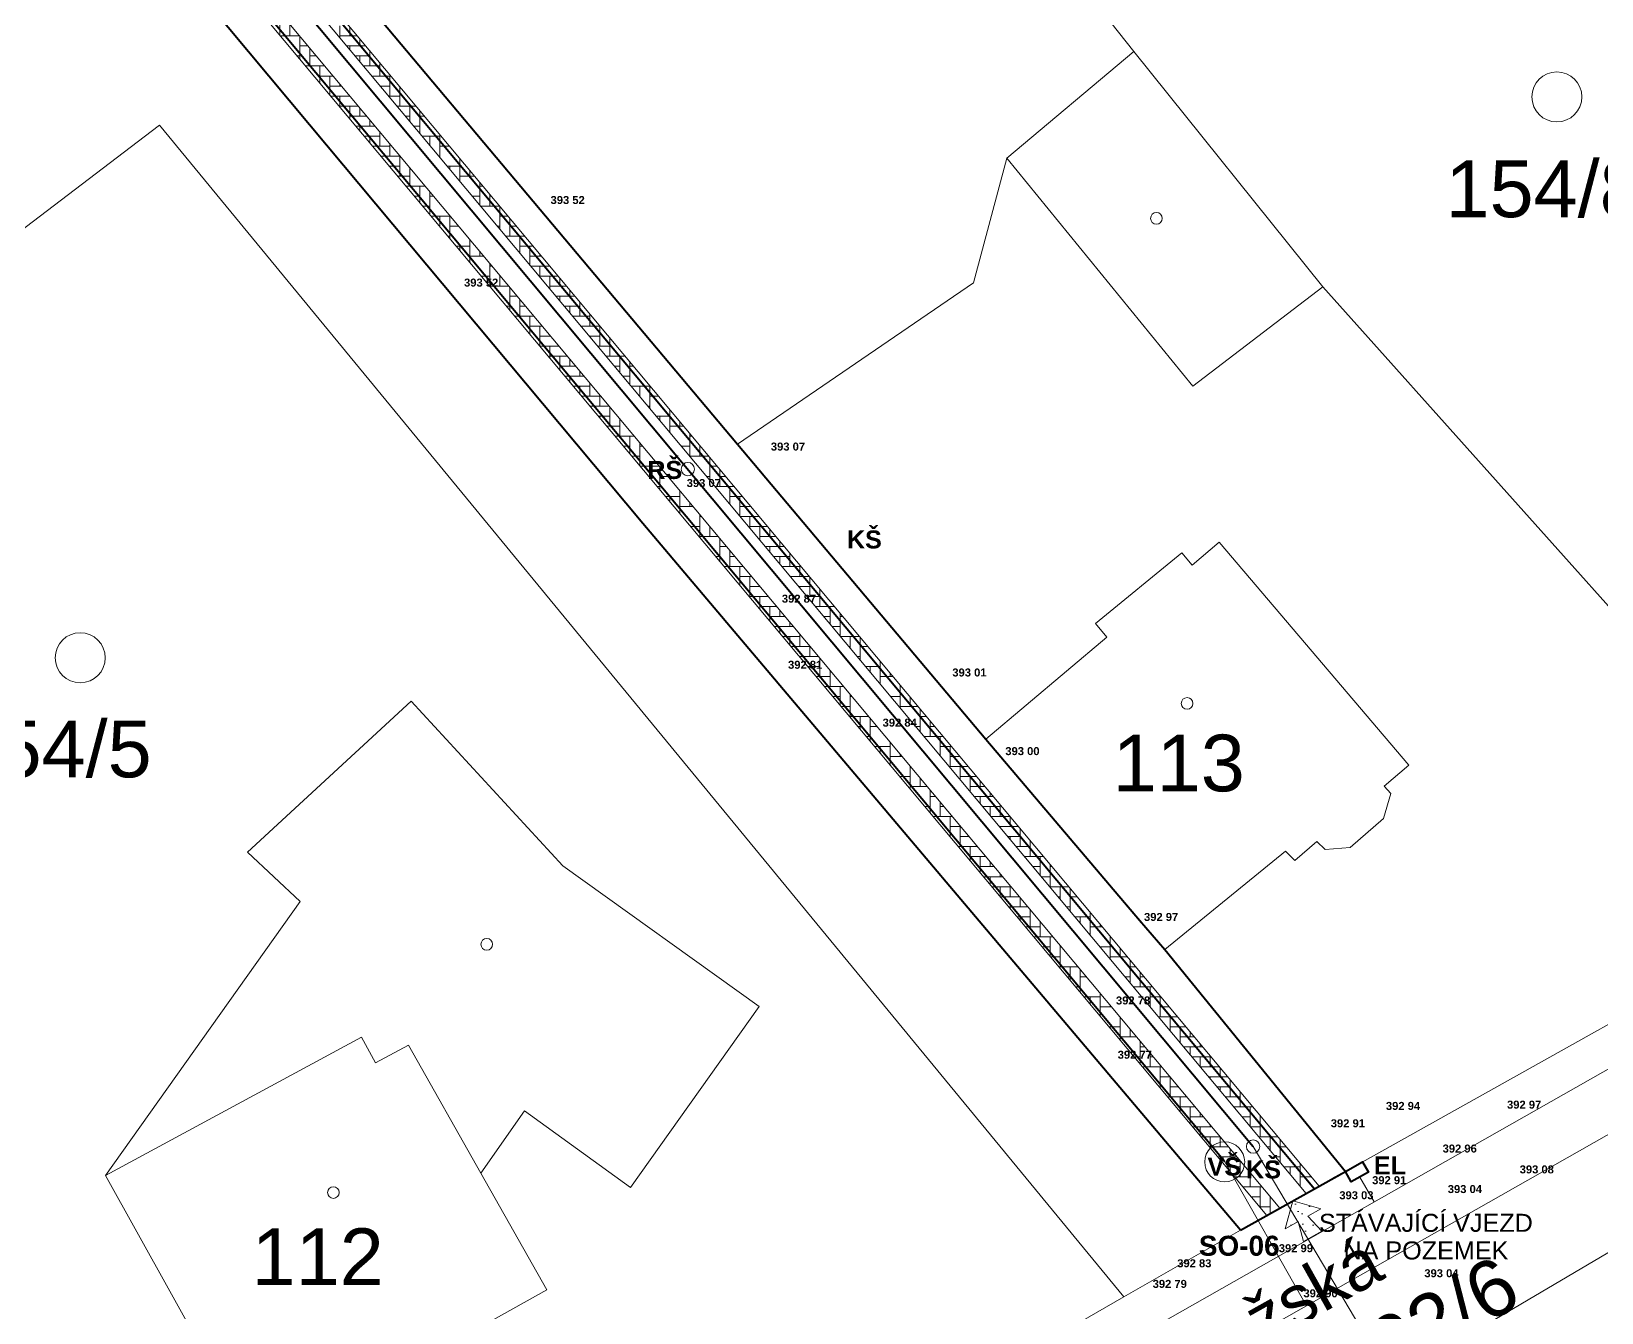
# Model space of a CAD drawing. Header units: millimetres. Extents: x 406050 to 619663, y -271768 to -128786.
# Drawn here: x 506156 to 553242, y -252155 to -213752 of the extents above; entities that cross this region are included whole.
import ezdxf

# ---------------------------------------------------------------- set-up
doc = ezdxf.new("R2010")
doc.units = ezdxf.units.MM
doc.header["$MEASUREMENT"] = 0
doc.linetypes.add('Wipeout_Contour', pattern=[1000, 0, -1000])
for name, color, linetype in [('BT_hranice_budov', 7, 'Continuous'), ('BT_hranice_parcel', 7, 'Continuous'), ('BT_mapove_znacky', 7, 'Continuous'), ('BT_prvky_mapy', 7, 'Continuous'), ('BT_text_parcel', 7, 'Continuous'), ('BT_vnitrni_kresby', 7, 'Continuous'), ('Situace - koordinační', 7, 'Continuous'), ('Výplně – Řezové', 7, 'Continuous')]:
    doc.layers.add(name, color=color, linetype=linetype)
doc.styles.add('GENEROVANÝ_STYL_1', font='Arial.ttf')
doc.styles.add('GENEROVANÝ_STYL_2', font='Arial Bold.ttf')
doc.styles.add('GENEROVANÝ_STYL_3', font='HelveticaNeue.ttc')
doc.linetypes.add('Elektřina - Elektrické vedení NN', pattern='A,0,[4,C.3. Koordinacni situace1.Shx,S=45.238095,R=0,X=0,Y=0.227838],-6150,0', length=6150)
doc.linetypes.add('K_ Kanalizace splašková', pattern='A,0,[2,C.3. Koordinacni situace1.Shx,S=19.047619,R=0,X=0,Y=0],-3150,0', length=3150)
doc.linetypes.add('Oplocení', pattern='A,0,[5,C.3. Koordinacni situace1.Shx,S=11.904762,R=0,X=0,Y=0],-1500,0', length=1500)
doc.linetypes.add('Vodovod - Podzemní', pattern='A,0,[3,C.3. Koordinacni situace1.Shx,S=59.52381,R=0,X=0,Y=0],-8250,0', length=8250)

# ---------------------------------------------------------------- blocks, each defined once
blk = doc.blocks.new('*X11')
at = {"layer": 'Situace - koordinační', "color": 253, "linetype": 'Continuous', "lineweight": 13, "true_color": 0xa8a8a8}
for p, q in [((513604, -213172), (513604, -213863)), ((513604, -213589), (513604, -213863)), ((513904, -213889), (513904, -213531)), ((515404, -213943), (515404, -213589)), ((515704, -213611), (515704, -213889)), ((514204, -213889), (513626, -213889)), ((514204, -213889), (514204, -214580)), ((514455, -214189), (514204, -214189)), ((515404, -213889), (515938, -213889)), ((516004, -214189), (515611, -214189)), ((515704, -214189), (516188, -214189)), ((515704, -214189), (515704, -214301)), ((516004, -213969), (516004, -214189)), ((514128, -214489), (514204, -214489)), ((514204, -214489), (514204, -214580)), ((514504, -214789), (514504, -214248)), ((514504, -214489), (514706, -214489)), ((516304, -214489), (515862, -214489)), ((516004, -214660), (516004, -214489)), ((516304, -214328), (516304, -214789)), ((516604, -214687), (516604, -215089)), ((514957, -214789), (514379, -214789)), ((514804, -214789), (514957, -214789)), ((514804, -214789), (514804, -215298)), ((515208, -215089), (514804, -215089)), ((515104, -215656), (515104, -215089)), ((516113, -214789), (516604, -214789)), ((516363, -215089), (516941, -215089)), ((516604, -215089), (516363, -215089)), ((516904, -215089), (516904, -215689)), ((515104, -215389), (515459, -215389)), ((515404, -215324), (515404, -215389)), ((516904, -215389), (516614, -215389)), ((517204, -215404), (517204, -215989)), ((515704, -215689), (515132, -215689)), ((515404, -215689), (515710, -215689)), ((515404, -215689), (515404, -216015)), ((515961, -215989), (515404, -215989)), ((515704, -215683), (515704, -215689)), ((515704, -216374), (515704, -215989)), ((516004, -216042), (516004, -216289)), ((516865, -215689), (517204, -215689)), ((517116, -215989), (517694, -215989)), ((517204, -215989), (517116, -215989)), ((517504, -215989), (517504, -216453)), ((517804, -216121), (517804, -216289)), ((517804, -216121), (517804, -216812)), ((515704, -216289), (516212, -216289)), ((516304, -216589), (515885, -216589)), ((516004, -216589), (516463, -216589)), ((516004, -216589), (516004, -216732)), ((516304, -216400), (516304, -216589)), ((517504, -216289), (517367, -216289)), ((517618, -216589), (517804, -216589)), ((517945, -216289), (517804, -216289)), ((516604, -216889), (516136, -216889)), ((516304, -217091), (516304, -216889)), ((516604, -216759), (516604, -217189)), ((517869, -216889), (518404, -216889)), ((518104, -216889), (518104, -217171)), ((518404, -216839), (518404, -217189)), ((518404, -216889), (518404, -217529)), ((516387, -217189), (516904, -217189)), ((516638, -217489), (517215, -217489)), ((516904, -217489), (516638, -217489)), ((516904, -217118), (516904, -217489)), ((517204, -217489), (517204, -218089)), ((518371, -217489), (518404, -217489)), ((518698, -217189), (518404, -217189)), ((517204, -217789), (516888, -217789)), ((516904, -217808), (516904, -217789)), ((517504, -217835), (517504, -218389)), ((518622, -217789), (519004, -217789)), ((518704, -217789), (518704, -217888)), ((519004, -217556), (519004, -218089)), ((519004, -217789), (519004, -218247)), ((519304, -218089), (519304, -217915)), ((517139, -218089), (517504, -218089)), ((517390, -218389), (517968, -218389)), ((517504, -218389), (517390, -218389)), ((517804, -218389), (517804, -218884)), ((519450, -218089), (519004, -218089)), ((519604, -218273), (519604, -218964)), ((519701, -218389), (519604, -218389)), ((517804, -218689), (517641, -218689)), ((518104, -218552), (518104, -218689)), ((518104, -218552), (518104, -219243)), ((518219, -218689), (518104, -218689)), ((519375, -218689), (519604, -218689)), ((519604, -218689), (519604, -218964)), ((519904, -218989), (519904, -218632)), ((519904, -218689), (519952, -218689)), ((517892, -218989), (518104, -218989)), ((518143, -219289), (518704, -219289)), ((518404, -219289), (518404, -219602)), ((518704, -219270), (518704, -219589)), ((518704, -219289), (518704, -219960)), ((520203, -218989), (519625, -218989)), ((520204, -218991), (520204, -219682)), ((520454, -219289), (520204, -219289)), ((520504, -219889), (520504, -219349)), ((518404, -219589), (518394, -219589)), ((518645, -219889), (518704, -219889)), ((518972, -219589), (518704, -219589)), ((520127, -219589), (520204, -219589)), ((520204, -219589), (520204, -219682)), ((520956, -219889), (520378, -219889)), ((520504, -219589), (520705, -219589)), ((520804, -219889), (520956, -219889)), ((520804, -219889), (520804, -220399)), ((518896, -220189), (519304, -220189)), ((519004, -220189), (519004, -220319)), ((519304, -219987), (519304, -220489)), ((519304, -220189), (519304, -220678)), ((519604, -220489), (519604, -220346)), ((521207, -220189), (520804, -220189)), ((521104, -220758), (521104, -220189)), ((519725, -220489), (519304, -220489)), ((519904, -220704), (519904, -221389)), ((519975, -220789), (519904, -220789)), ((521104, -220489), (521458, -220489)), ((521704, -220789), (521131, -220789)), ((521404, -220425), (521404, -220489)), ((521404, -220789), (521709, -220789)), ((521404, -220789), (521404, -221116)), ((521704, -220784), (521704, -220789)), ((519649, -221089), (519904, -221089)), ((519904, -221089), (519904, -221395)), ((520204, -221389), (520204, -221063)), ((520204, -221089), (520226, -221089)), ((521960, -221089), (521404, -221089)), ((521704, -221475), (521704, -221089)), ((522004, -221143), (522004, -221389)), ((520477, -221389), (519904, -221389)), ((520504, -221422), (520504, -222113)), ((520728, -221689), (520504, -221689)), ((521704, -221389), (522211, -221389)), ((522304, -221689), (521884, -221689)), ((522004, -221689), (522461, -221689)), ((522004, -221689), (522004, -221834)), ((522304, -221502), (522304, -221689)), ((520401, -221989), (520504, -221989)), ((520504, -221989), (520504, -222113)), ((520804, -222289), (520804, -221780)), ((520804, -221989), (520979, -221989)), ((522604, -221989), (522135, -221989)), ((522304, -222192), (522304, -221989)), ((522604, -221860), (522604, -222289)), ((522904, -222219), (522904, -222589)), ((521230, -222289), (520652, -222289)), ((521104, -222289), (521230, -222289)), ((521104, -222289), (521104, -222830)), ((521481, -222589), (521104, -222589)), ((521404, -223189), (521404, -222589)), ((522386, -222289), (522904, -222289)), ((522636, -222589), (523214, -222589)), ((522904, -222589), (522636, -222589)), ((523204, -222589), (523204, -223189)), ((521404, -222889), (521732, -222889)), ((521704, -222856), (521704, -222889)), ((523204, -222889), (522887, -222889)), ((522904, -222910), (522904, -222889)), ((523504, -222936), (523504, -223489)), ((521983, -223189), (521405, -223189)), ((521704, -223189), (521983, -223189)), ((521704, -223189), (521704, -223547)), ((522234, -223489), (521704, -223489)), ((522004, -223906), (522004, -223489)), ((522304, -223574), (522304, -223789)), ((523138, -223189), (523504, -223189)), ((523389, -223489), (523967, -223489)), ((523504, -223489), (523389, -223489)), ((523804, -223489), (523804, -223986)), ((524104, -223654), (524104, -223789)), ((524104, -223654), (524104, -224344)), ((522004, -223789), (522485, -223789)), ((522604, -224089), (522158, -224089)), ((522304, -224089), (522736, -224089)), ((522304, -224089), (522304, -224265)), ((522604, -223932), (522604, -224089)), ((523804, -223789), (523640, -223789)), ((523891, -224089), (524104, -224089)), ((524218, -223789), (524104, -223789)), ((522904, -224389), (522409, -224389)), ((522604, -224623), (522604, -224389)), ((522904, -224291), (522904, -224689)), ((524142, -224389), (524704, -224389)), ((524404, -224389), (524404, -224703)), ((524704, -224371), (524704, -224689)), ((524704, -224389), (524704, -225062)), ((522660, -224689), (523204, -224689)), ((522911, -224989), (523488, -224989)), ((523204, -224989), (522911, -224989)), ((523204, -224650), (523204, -224989)), ((523504, -225009), (523504, -225589)), ((524404, -224689), (524393, -224689)), ((524644, -224989), (524704, -224989)), ((524971, -224689), (524704, -224689)), ((523504, -225289), (523161, -225289)), ((523204, -225341), (523204, -225289)), ((523804, -225367), (523804, -225889)), ((524895, -225289), (525304, -225289)), ((525004, -225289), (525004, -225420)), ((525304, -225088), (525304, -225589)), ((525304, -225289), (525304, -225779)), ((525604, -225589), (525604, -225447)), ((523412, -225589), (523804, -225589)), ((523663, -225889), (524241, -225889)), ((523804, -225889), (523663, -225889)), ((524104, -225889), (524104, -226417)), ((525723, -225589), (525304, -225589)), ((525904, -225806), (525904, -226489)), ((525974, -225889), (525904, -225889)), ((524104, -226189), (523914, -226189)), ((524404, -226085), (524404, -226189)), ((524404, -226085), (524404, -226775)), ((524492, -226189), (524404, -226189)), ((525648, -226189), (525904, -226189)), ((525904, -226189), (525904, -226496)), ((526204, -226489), (526204, -226164)), ((526204, -226189), (526225, -226189)), ((524165, -226489), (524404, -226489)), ((524416, -226789), (524994, -226789)), ((524704, -226789), (524704, -227134)), ((525004, -226802), (525004, -227089)), ((525004, -226802), (525004, -227493)), ((526476, -226489), (525904, -226489)), ((526504, -226523), (526504, -227214)), ((526727, -226789), (526504, -226789)), ((526804, -227389), (526804, -226882)), ((524704, -227089), (524667, -227089)), ((524918, -227389), (525004, -227389)), ((525245, -227089), (525004, -227089)), ((526400, -227089), (526504, -227089)), ((526504, -227089), (526504, -227214)), ((527229, -227389), (526651, -227389)), ((526804, -227089), (526978, -227089)), ((527104, -227389), (527229, -227389)), ((527104, -227389), (527104, -227931)), ((525169, -227689), (525604, -227689)), ((525304, -227689), (525304, -227851)), ((525604, -227519), (525604, -227989)), ((525604, -227689), (525604, -228210)), ((525904, -227989), (525904, -227878)), ((527480, -227689), (527104, -227689)), ((527404, -228289), (527404, -227689)), ((525998, -227989), (525604, -227989)), ((526204, -228237), (526204, -228889)), ((526248, -228289), (526204, -228289)), ((527404, -227989), (527731, -227989)), ((527982, -228289), (527404, -228289)), ((527704, -227958), (527704, -227989)), ((527704, -228289), (527982, -228289)), ((527704, -228289), (527704, -228649)), ((525922, -228589), (526204, -228589)), ((526204, -228589), (526204, -228927)), ((526504, -228889), (526504, -228595)), ((528233, -228589), (527704, -228589)), ((528004, -229007), (528004, -228589)), ((528304, -228675), (528304, -228889)), ((526750, -228889), (526204, -228889)), ((526804, -228954), (526804, -229645)), ((527001, -229189), (526804, -229189)), ((528004, -228889), (528484, -228889)), ((528604, -229189), (528157, -229189)), ((528304, -229189), (528734, -229189)), ((528304, -229189), (528304, -229366)), ((528604, -229034), (528604, -229189)), ((526674, -229489), (526804, -229489)), ((526804, -229489), (526804, -229645)), ((527104, -229789), (527104, -229313)), ((527104, -229489), (527252, -229489)), ((528904, -229489), (528408, -229489)), ((528604, -229725), (528604, -229489)), ((528904, -229392), (528904, -229789)), ((529204, -229751), (529204, -230089)), ((527503, -229789), (526925, -229789)), ((527404, -229789), (527503, -229789)), ((527404, -229789), (527404, -230362)), ((527754, -230089), (527404, -230089)), ((527704, -230689), (527704, -230089)), ((528659, -229789), (529204, -229789)), ((528909, -230089), (529487, -230089)), ((529204, -230089), (528909, -230089)), ((529504, -230110), (529504, -230689)), ((528256, -230689), (527678, -230689)), ((527704, -230389), (528005, -230389)), ((528004, -230389), (528004, -230389)), ((528004, -230689), (528256, -230689)), ((528004, -230689), (528004, -231079)), ((529504, -230389), (529160, -230389)), ((529204, -230442), (529204, -230389)), ((529411, -230689), (529804, -230689)), ((529804, -230468), (529804, -230989)), ((528507, -230989), (528004, -230989)), ((528304, -231438), (528304, -230989)), ((528604, -231106), (528604, -231289)), ((529662, -230989), (530240, -230989)), ((529804, -230989), (529662, -230989)), ((530104, -230989), (530104, -231518)), ((530404, -231186), (530404, -231289)), ((530404, -231186), (530404, -231877)), ((528304, -231289), (528758, -231289)), ((528904, -231589), (528431, -231589)), ((528604, -231589), (529009, -231589)), ((528604, -231589), (528604, -231797)), ((528904, -231465), (528904, -231589)), ((530104, -231289), (529913, -231289)), ((530164, -231589), (530404, -231589)), ((530491, -231289), (530404, -231289)), ((529204, -231889), (528682, -231889)), ((528904, -232156), (528904, -231889)), ((529204, -231823), (529204, -232189)), ((530415, -231889), (530993, -231889)), ((530704, -231889), (530704, -232235)), ((531004, -231903), (531004, -232189)), ((531004, -231903), (531004, -232594)), ((528933, -232189), (529504, -232189)), ((529504, -232489), (529184, -232489)), ((529204, -232489), (529761, -232489)), ((529204, -232489), (529204, -232514)), ((529504, -232182), (529504, -232489)), ((529804, -232541), (529804, -233089)), ((530704, -232189), (530666, -232189)), ((530917, -232489), (531004, -232489)), ((531244, -232189), (531004, -232189)), ((529804, -232789), (529435, -232789)), ((529504, -232873), (529504, -232789)), ((530104, -232899), (530104, -233389)), ((531168, -232789), (531604, -232789)), ((531304, -232789), (531304, -232953)), ((531604, -232621), (531604, -233089)), ((531604, -232789), (531604, -233311)), ((531904, -233089), (531904, -232979)), ((529685, -233089), (530104, -233089)), ((529936, -233389), (530514, -233389)), ((530104, -233389), (529936, -233389)), ((530404, -233389), (530404, -233949)), ((531996, -233089), (531604, -233089)), ((532204, -233338), (532204, -233989)), ((532247, -233389), (532204, -233389)), ((530404, -233689), (530187, -233689)), ((530438, -233989), (530704, -233989)), ((530704, -233617), (530704, -233689)), ((530704, -233617), (530704, -234289)), ((530765, -233689), (530704, -233689)), ((531921, -233689), (532204, -233689)), ((532204, -233689), (532204, -234029)), ((532749, -233989), (532204, -233989)), ((532504, -233989), (532504, -233697)), ((530689, -234289), (531267, -234289)), ((530704, -234289), (530689, -234289)), ((531004, -234289), (531004, -234666)), ((531304, -234334), (531304, -234589)), ((531304, -234334), (531304, -235025)), ((532804, -234055), (532804, -234746)), ((533000, -234289), (532804, -234289)), ((533104, -234889), (533104, -234414)), ((531004, -234589), (530940, -234589)), ((531191, -234889), (531304, -234889)), ((531518, -234589), (531304, -234589)), ((532673, -234589), (532804, -234589)), ((532804, -234589), (532804, -234746)), ((533502, -234889), (532924, -234889)), ((533104, -234589), (533251, -234589)), ((533404, -234889), (533502, -234889)), ((533404, -234889), (533404, -235463)), ((531442, -235189), (531904, -235189)), ((531604, -235189), (531604, -235384)), ((531904, -235052), (531904, -235489)), ((531904, -235189), (531904, -235742)), ((532204, -235489), (532204, -235410)), ((533753, -235189), (533404, -235189)), ((533704, -235789), (533704, -235189)), ((532271, -235489), (531904, -235489)), ((532504, -235769), (532504, -236389)), ((532521, -235789), (532504, -235789)), ((534255, -235789), (533677, -235789)), ((533704, -235489), (534004, -235489)), ((534004, -235789), (534255, -235789)), ((534004, -235789), (534004, -236181)), ((532195, -236089), (532504, -236089)), ((532204, -236089), (532204, -236101)), ((532504, -236089), (532504, -236460)), ((532804, -236389), (532804, -236128)), ((534506, -236089), (534004, -236089)), ((534304, -236539), (534304, -236089)), ((534604, -236207), (534604, -236389)), ((533023, -236389), (532504, -236389)), ((533104, -236486), (533104, -237177)), ((533274, -236689), (533104, -236689)), ((534304, -236389), (534757, -236389)), ((534904, -236689), (534430, -236689)), ((534604, -236689), (535008, -236689)), ((534604, -236689), (534604, -236898)), ((534904, -236566), (534904, -236689)), ((532947, -236989), (533104, -236989)), ((533104, -236989), (533104, -237177)), ((533776, -237289), (533198, -237289)), ((533404, -237289), (533404, -236845)), ((533404, -236989), (533525, -236989)), ((533704, -237289), (533776, -237289)), ((533704, -237289), (533704, -237894)), ((535204, -236989), (534681, -236989)), ((534904, -237257), (534904, -236989)), ((534932, -237289), (535504, -237289)), ((535204, -236925), (535204, -237289)), ((535504, -237283), (535504, -237589)), ((534027, -237589), (533704, -237589)), ((534004, -238189), (534004, -237589)), ((535504, -237589), (535183, -237589)), ((535204, -237589), (535760, -237589)), ((535204, -237589), (535204, -237615)), ((535804, -237642), (535804, -238189)), ((533700, -237889), (533704, -237889)), ((533704, -237889), (533704, -237894)), ((534529, -238189), (533951, -238189)), ((534004, -237889), (534278, -237889)), ((534304, -238189), (534529, -238189)), ((534304, -238189), (534304, -238612)), ((535804, -237889), (535433, -237889)), ((535504, -237974), (535504, -237889)), ((535684, -238189), (536104, -238189)), ((536104, -238001), (536104, -238489)), ((534780, -238489), (534304, -238489)), ((534604, -238970), (534604, -238489)), ((534904, -238638), (534904, -238789)), ((535935, -238489), (536513, -238489)), ((536104, -238489), (535935, -238489)), ((536404, -238489), (536404, -239050)), ((536704, -238718), (536704, -238789)), ((536704, -238718), (536704, -239389)), ((534604, -238789), (535031, -238789)), ((535204, -239089), (534704, -239089)), ((534904, -239089), (535282, -239089)), ((534904, -239089), (534904, -239329)), ((535204, -238997), (535204, -239089)), ((536404, -238789), (536186, -238789)), ((536437, -239089), (536704, -239089)), ((536764, -238789), (536704, -238789)), ((535504, -239389), (534955, -239389)), ((535204, -239688), (535204, -239389)), ((535504, -239356), (535504, -239689)), ((536688, -239389), (537266, -239389)), ((536704, -239389), (536688, -239389)), ((537004, -239389), (537004, -239768)), ((537304, -239435), (537304, -239689)), ((537304, -239435), (537304, -240126)), ((535206, -239689), (535783, -239689)), ((535804, -239989), (535457, -239989)), ((535504, -239989), (536034, -239989)), ((535504, -239989), (535504, -240046)), ((535804, -239714), (535804, -239989)), ((536104, -240073), (536104, -240589)), ((537004, -239689), (536939, -239689)), ((537190, -239989), (537304, -239989)), ((537517, -239689), (537304, -239689)), ((536104, -240289), (535708, -240289)), ((535804, -240405), (535804, -240289)), ((535958, -240589), (536404, -240589)), ((536404, -240432), (536404, -240889)), ((537441, -240289), (537904, -240289)), ((537604, -240289), (537604, -240485)), ((537904, -240153), (537904, -240589)), ((537904, -240289), (537904, -240844)), ((538269, -240589), (537904, -240589)), ((538204, -240589), (538204, -240512)), ((536209, -240889), (536787, -240889)), ((536404, -240889), (536209, -240889)), ((536704, -240889), (536704, -241481)), ((538504, -240870), (538504, -241489)), ((538520, -240889), (538504, -240889)), ((536704, -241189), (536460, -241189)), ((536711, -241489), (537004, -241489)), ((537004, -241149), (537004, -241189)), ((537004, -241149), (537004, -241789)), ((537038, -241189), (537004, -241189)), ((538194, -241189), (538504, -241189)), ((538204, -241189), (538204, -241202)), ((538504, -241189), (538504, -241561)), ((539022, -241489), (538504, -241489)), ((538804, -241489), (538804, -241229)), ((536962, -241789), (537540, -241789)), ((537004, -241789), (536962, -241789)), ((537304, -241789), (537304, -242199)), ((537604, -241866), (537604, -242089)), ((537604, -241866), (537604, -242557)), ((539104, -241588), (539104, -242278)), ((539273, -241789), (539104, -241789)), ((539404, -242389), (539404, -241946)), ((537304, -242089), (537213, -242089)), ((537464, -242389), (537604, -242389)), ((537791, -242089), (537604, -242089)), ((538946, -242089), (539104, -242089)), ((539104, -242089), (539104, -242278)), ((539775, -242389), (539197, -242389)), ((539404, -242089), (539524, -242089)), ((539704, -242389), (539775, -242389)), ((539704, -242389), (539704, -242996)), ((537715, -242689), (538204, -242689)), ((537904, -242689), (537904, -242916)), ((538204, -242584), (538204, -242989)), ((538204, -242689), (538204, -243275)), ((538504, -242989), (538504, -242942)), ((540026, -242689), (539704, -242689)), ((540004, -243289), (540004, -242689)), ((538544, -242989), (538204, -242989)), ((538804, -243301), (538804, -243889)), ((539699, -242989), (539704, -242989)), ((539704, -242989), (539704, -242996)), ((540528, -243289), (539950, -243289)), ((540004, -242989), (540277, -242989)), ((540304, -243289), (540528, -243289)), ((540304, -243289), (540304, -243713)), ((538468, -243589), (538804, -243589)), ((538504, -243589), (538504, -243633)), ((538804, -243589), (538804, -243992)), ((539296, -243889), (538804, -243889)), ((539104, -243889), (539104, -243660)), ((540779, -243589), (540304, -243589)), ((540604, -244072), (540604, -243589)), ((540604, -243889), (541030, -243889)), ((540904, -243740), (540904, -243889)), ((539404, -244019), (539404, -244709)), ((539547, -244189), (539404, -244189)), ((541204, -244189), (540703, -244189)), ((540904, -244189), (541281, -244189)), ((540904, -244189), (540904, -244430)), ((541204, -244098), (541204, -244189)), ((539220, -244489), (539404, -244489)), ((539404, -244489), (539404, -244709)), ((540049, -244789), (539471, -244789)), ((539704, -244789), (539704, -244377)), ((539704, -244489), (539798, -244489)), ((540004, -244789), (540049, -244789)), ((540004, -244789), (540004, -245427)), ((541504, -244489), (540954, -244489)), ((541204, -244789), (541204, -244489)), ((541205, -244789), (541782, -244789)), ((541504, -244457), (541504, -244789)), ((541804, -244816), (541804, -245089)), ((540300, -245089), (540004, -245089)), ((540304, -245689), (540304, -245095)), ((541804, -245089), (541456, -245089)), ((541504, -245089), (542033, -245089)), ((541504, -245089), (541504, -245148)), ((542104, -245174), (542104, -245689)), ((539973, -245389), (540004, -245389)), ((540004, -245389), (540004, -245427)), ((540802, -245689), (540224, -245689)), ((540304, -245389), (540551, -245389)), ((540604, -245689), (540802, -245689)), ((540604, -245689), (540604, -246144)), ((542104, -245389), (541706, -245389)), ((541804, -245506), (541804, -245389)), ((541957, -245689), (542404, -245689)), ((542404, -245533), (542404, -245989)), ((541053, -245989), (540604, -245989)), ((540904, -246503), (540904, -245989)), ((541204, -246171), (541204, -246289)), ((542208, -245989), (542786, -245989)), ((542404, -245989), (542208, -245989)), ((542704, -245989), (542704, -246582)), ((543004, -246250), (543004, -246289)), ((543004, -246250), (543004, -246889)), ((540904, -246289), (541304, -246289)), ((541504, -246589), (540977, -246589)), ((541204, -246589), (541555, -246589)), ((541204, -246589), (541204, -246861)), ((541504, -246529), (541504, -246589)), ((542704, -246289), (542459, -246289)), ((542710, -246589), (543004, -246589)), ((543037, -246289), (543004, -246289)), ((541804, -246889), (541228, -246889)), ((541504, -247220), (541504, -246889)), ((541504, -247189), (542056, -247189)), ((541804, -246888), (541804, -247189)), ((542961, -246889), (543539, -246889)), ((543004, -246889), (542961, -246889)), ((543304, -247189), (543212, -247189)), ((543304, -246889), (543304, -247300)), ((543604, -246968), (543604, -247189)), ((543604, -246968), (543604, -247658)), ((543790, -247189), (543604, -247189)), ((542104, -247489), (541730, -247489)), ((541804, -247489), (542307, -247489)), ((541804, -247489), (541804, -247579)), ((542104, -247247), (542104, -247489)), ((542404, -247605), (542404, -248089)), ((543463, -247489), (543604, -247489)), ((542404, -247789), (541981, -247789)), ((542104, -247937), (542104, -247789)), ((542231, -248089), (542704, -248089)), ((542704, -247964), (542704, -248389)), ((543714, -247789), (544204, -247789)), ((543904, -247789), (543904, -248017)), ((544204, -247685), (544204, -248089)), ((544204, -247789), (544204, -248376)), ((544542, -248089), (544204, -248089)), ((544504, -248089), (544504, -248044)), ((542482, -248389), (543060, -248389)), ((542704, -248389), (542482, -248389)), ((543004, -248389), (543004, -248989)), ((543004, -248689), (542733, -248689)), ((542984, -248989), (543304, -248989)), ((543304, -248681), (543304, -248689)), ((543304, -248681), (543304, -249188)), ((543311, -248689), (543304, -248689))]:
    blk.add_line(p, q, dxfattribs=at)
blk = doc.blocks.new('výplň_1')
at = {"color": 254, "linetype": 'Wipeout_Contour', "lineweight": 0, "ltscale": 23826820.9208767}
blk.add_wipeout([(507737, -202723), (507704, -202761), (507473, -203118), (507287, -203502), (507151, -203905), (507067, -204322), (507035, -204747), (507056, -205172), (507130, -205591), (507256, -205998), (507431, -206386), (507654, -206748), (543199, -249246), (543593, -249026), (509031, -207704), (509010, -207428), (509011, -207151), (509032, -206875), (509075, -206602), (509139, -206333), (509178, -206211), (510581, -208143), (510763, -208393), (544381, -248586), (544774, -248366), (512965, -210335), (511109, -208103), (510971, -207917), (510963, -207903), (510856, -207716), (510765, -207503), (510699, -207281), (510659, -207052), (510646, -206821), (510659, -206590), (510699, -206362), (510765, -206139), (510841, -205962), (511312, -206453), (518417, -200545), (514580, -195932), (509463, -200188), (507297, -202263)], dxfattribs=at).dxf.layer = 'Situace - koordinační'
at = {"layer": 'Situace - koordinační', "color": 7, "linetype": 'Continuous', "lineweight": 13, "flags": 128}
for points in [[(507654, -206748), (543199, -249246), (543593, -249026), (509031, -207704)], [(510763, -208393), (544381, -248586), (544774, -248366), (512965, -210335)]]:
    blk.add_lwpolyline(points, dxfattribs=at)
at = {"layer": 'Situace - koordinační', "color": 253, "linetype": 'Continuous', "lineweight": 13, "true_color": 0xa8a8a8}
blk.add_blockref('*X11', (0, 0), dxfattribs=at)

msp = doc.modelspace()

# ---------------------------------------------------------------- linework, layer by layer
at = {"layer": 'BT_mapove_znacky', "color": 7, "linetype": 'Continuous', "lineweight": 13}
msp.add_circle((551901.9, -215716.5), 750, dxfattribs=at)
at = {"layer": 'BT_vnitrni_kresby', "color": 7, "linetype": 'Continuous', "lineweight": 13, "flags": 128}
for points in [[(546721.9, -236376.5), (547461.9, -235746.5)], [(546701.9, -237346.5), (546921.9, -236596.5)], [(546921.9, -236596.5), (546721.9, -236376.5)], [(545701.9, -238216.5), (546701.9, -237346.5)]]:
    msp.add_lwpolyline(points, dxfattribs=at)
at = {"layer": 'Situace - koordinační', "color": 246, "linetype": 'Continuous', "lineweight": 40, "true_color": 0x7b0011}
msp.add_lwpolyline([(545561.9, -247926.5), (546076.9, -247638.4), (546250.5, -247949), (545735.5, -248237)], close=True, dxfattribs=at)
at = {"layer": 'Situace - koordinační', "color": 246, "linetype": 'Elektřina - Elektrické vedení NN', "lineweight": 40, "true_color": 0x7b0011}
msp.add_lwpolyline([(545165.8, -248147.8), (545561.9, -247926.5)], dxfattribs=at)
at = {"layer": 'Situace - koordinační', "color": 41, "linetype": 'Continuous', "lineweight": 40, "true_color": 0xfed65c, "flags": 128}
msp.add_lwpolyline([(545296.2, -248074.9), (545561.9, -247926.5)], dxfattribs=at)
at = {"layer": 'Situace - koordinační', "color": 246, "linetype": 'Elektřina - Elektrické vedení NN', "lineweight": 20, "true_color": 0x7b0011}
msp.add_lwpolyline([(545993, -248093), (546417.4, -248840.6)], dxfattribs=at)

# ---------------------------------------------------------------- block references
at = {"layer": 'Situace - koordinační', "color": 253, "linetype": 'Continuous', "lineweight": 13, "true_color": 0xa8a8a8}
msp.add_blockref('výplň_1', (0, 0), dxfattribs=at)

# ---------------------------------------------------------------- texts
at = {"layer": 'BT_prvky_mapy', "color": 7, "linetype": 'Continuous', "lineweight": 13, "insert": (543181.9, -252286.4), "char_height": 1483.243, "attachment_point": 5, "rotation": 29.25, "style": 'GENEROVANÝ_STYL_3'}
msp.add_mtext('\\A1;{\\pqc;\\fHelvetica Neue|b0|i0|c0|p0;\\W1.000000;Pražská}', dxfattribs=at)
at = {"layer": 'BT_text_parcel', "color": 7, "linetype": 'Continuous', "lineweight": 13, "char_height": 1700, "attachment_point": 5, "style": 'GENEROVANÝ_STYL_3'}
for s, insert in [('\\A1;{\\pqc;\\fHelvetica Neue|b0|i0|c0|p0;\\W1.000000;154/8}', (551531.9, -218483.5)), ('\\A1;{\\pqc;\\fHelvetica Neue|b0|i0|c0|p0;\\W1.000000;112}', (514741.9, -250480.7))]:
    msp.add_mtext(s, dxfattribs=dict(at, insert=insert))
at = {"layer": 'BT_text_parcel', "color": 7, "linetype": 'Continuous', "lineweight": 13, "insert": (548334.9, -253328.8), "char_height": 1700, "attachment_point": 8, "rotation": 29, "style": 'GENEROVANÝ_STYL_3'}
msp.add_mtext('\\A1;{\\pqc;\\fHelvetica Neue|b0|i0|c0|p0;\\W1.000000;562/6}', dxfattribs=at)
at = {"layer": 'Situace - koordinační', "color": 45, "linetype": 'Continuous', "lineweight": 13, "true_color": 0xa97e33, "char_height": 240, "attachment_point": 7, "style": 'GENEROVANÝ_STYL_2'}
for s, insert in [('\\A1;{\\pql;\\fArial|b1|i0|c0|p0;\\W1.000000;392 94}', (546774.8, -246084.3)), ('\\A1;{\\pql;\\fArial|b1|i0|c0|p0;\\W1.000000;392 97}', (550406.8, -246046.3)), ('\\A1;{\\pql;\\fArial|b1|i0|c0|p0;\\W1.000000;392 91}', (545120.8, -246605.3)), ('\\A1;{\\pql;\\fArial|b1|i0|c0|p0;\\W1.000000;392 96}', (548474.8, -247362.3)), ('\\A1;{\\pql;\\fArial|b1|i0|c0|p0;\\W1.000000;392 91}', (546360.8, -248310.3)), ('\\A1;{\\pql;\\fArial|b1|i0|c0|p0;\\W1.000000;393 08}', (550785.8, -247987.3)), ('\\A1;{\\pql;\\fArial|b1|i0|c0|p0;\\W1.000000;393 03}', (545376.8, -248762.5)), ('\\A1;{\\pql;\\fArial|b1|i0|c0|p0;\\W1.000000;393 04}', (548629.6, -248576.6)), ('\\A1;{\\pql;\\fArial|b1|i0|c0|p0;\\W1.000000;392 99}', (543562.3, -250349.5)), ('\\A1;{\\pql;\\fArial|b1|i0|c0|p0;\\W1.000000;392 83}', (540516.8, -250801.3)), ('\\A1;{\\pql;\\fArial|b1|i0|c0|p0;\\W1.000000;393 04}', (547926.4, -251100.2)), ('\\A1;{\\pql;\\fArial|b1|i0|c0|p0;\\W1.000000;392 79}', (539779.8, -251419.3)), ('\\A1;{\\pql;\\fArial|b1|i0|c0|p0;\\W1.000000;392 90}', (544300.8, -251702.3))]:
    msp.add_mtext(s, dxfattribs=dict(at, insert=insert))
at = {"layer": 'Situace - koordinační', "color": 7, "linetype": 'Continuous', "lineweight": 13, "insert": (546894.4, -248014.7), "char_height": 540, "attachment_point": 8, "style": 'GENEROVANÝ_STYL_2'}
msp.add_mtext('\\A1;{\\pqc;\\fArial|b1|i0|c0|p0;\\W1.000000;EL}', dxfattribs=at)
at = {"layer": 'Situace - koordinační', "color": 124, "linetype": 'Continuous', "lineweight": 13, "insert": (541164.1, -250460.5), "char_height": 600, "attachment_point": 7, "style": 'GENEROVANÝ_STYL_2'}
msp.add_mtext('\\A1;{\\pql;\\fArial|b1|i0|c0|p0;\\W1.000000;SO-06}', dxfattribs=at)

# ---------------------------------------------------------------- next in the draw order: hatches: boundary and pattern name
at = {"layer": 'Výplně – Řezové', "linetype": 'Continuous', "lineweight": 13}
h = msp.add_hatch(dxfattribs=at)
h.set_pattern_fill('Omítka_02', color=1, style=0, pattern_type=2)
h.set_pattern_definition([(45, (0, 1050), (-334.10795, 334.10795), [0, -315, 0, -472.5]), (110, (1050, 1050), (444.00476, 161.6045), [0, -231, 0, -399])])
h.paths.add_polyline_path([(543986.7, -248806.5), (543750.1, -249642.5), (544142.9, -249423), (544304.6, -250020), (544853.5, -249713.3), (544429.9, -249262.7), (544822.7, -249043.2)])

# ---------------------------------------------------------------- next in the draw order: linework, layer by layer
at = {"layer": 'BT_hranice_budov', "color": 7, "linetype": 'Continuous', "lineweight": 13, "flags": 128}
for points in [[(546921.9, -236596.5), (546721.9, -236376.5), (547461.9, -235746.5), (541771.9, -229066.5), (540961.9, -229756.5), (540651.9, -229386.5), (538061.9, -231496.5), (538401.9, -231906.5), (534771.9, -234966.5), (540141.9, -241276.5), (543761.9, -238326.5), (544041.9, -238606.5), (544701.9, -238036.5), (544951.9, -238276.5), (545701.9, -238216.5), (546701.9, -237346.5)], [(513171.9, -256666.5), (513811.9, -256296.5), (514291.9, -257106.5), (517671.9, -255236.5), (517201.9, -254396.5), (517821.9, -254056.5), (517621.9, -253706.5), (521611.9, -251476.5), (519631.9, -247976.5), (517461.9, -244136.5), (516471.9, -244666.5), (516051.9, -243896.5), (508381.9, -248046.5)]]:
    msp.add_lwpolyline(points, close=True, dxfattribs=at)
at = {"layer": 'BT_hranice_parcel', "color": 7, "linetype": 'Continuous', "lineweight": 13, "flags": 128}
for points in [[(513617.1, -190135), (515791.9, -192776.5), (504731.9, -204876.5), (524261.9, -228226.5), (542411.9, -249686.5), (545561.9, -247926.5), (540141.9, -241276.5), (534771.9, -234966.5), (527331.9, -226126.5), (513601.9, -209796.5), (526781.9, -198666.5), (518321.9, -189536.5), (494381.9, -160746.5), (492071.9, -163966.5), (513000.5, -189386.1)], [(491981.9, -200976.5), (489241.9, -204406.5), (486461.9, -202236.5), (485871.9, -202986.5), (485031.9, -202326.5), (482551.9, -205546.5), (477031.9, -201286.5), (473291.9, -197866.5), (469291.9, -207016.5), (486741.9, -234266.5), (510001.9, -216566.5), (538911.9, -251686.5), (542411.9, -249686.5), (524261.9, -228226.5), (504731.9, -204876.5), (492791.9, -190426.5), (491531.9, -194156.5)]]:
    msp.add_lwpolyline(points, dxfattribs=at)
for points in [[(560921.9, -239336.5), (544881.9, -221406.5), (539211.9, -214356.5), (526781.9, -198666.5), (518321.9, -189536.5), (537871.9, -173476.5), (581731.9, -227486.5)], [(534411.9, -221286.5), (535401.9, -217556.5), (539211.9, -214356.5), (526781.9, -198666.5), (513601.9, -209796.5), (527331.9, -226126.5)], [(534411.9, -221286.5), (535401.9, -217556.5), (539211.9, -214356.5), (544881.9, -221406.5), (560921.9, -239336.5), (545561.9, -247926.5), (540141.9, -241276.5), (534771.9, -234966.5), (527331.9, -226126.5)], [(510001.9, -216566.5), (538911.9, -251686.5), (509511.9, -268636.5), (486741.9, -234266.5)], [(508381.9, -248046.5), (513171.9, -256666.5), (513811.9, -256296.5), (514291.9, -257106.5), (517671.9, -255236.5), (517201.9, -254396.5), (517821.9, -254056.5), (517621.9, -253706.5), (521611.9, -251476.5), (519631.9, -247976.5), (520941.9, -246106.5), (524121.9, -248406.5), (527981.9, -242976.5), (522091.9, -238766.5), (517541.9, -233826.5), (512631.9, -238356.5), (514211.9, -239836.5)], [(513171.9, -256666.5), (513811.9, -256296.5), (514291.9, -257106.5), (517671.9, -255236.5), (517201.9, -254396.5), (517821.9, -254056.5), (517621.9, -253706.5), (521611.9, -251476.5), (519631.9, -247976.5), (520941.9, -246106.5), (524121.9, -248406.5), (527981.9, -242976.5), (522091.9, -238766.5), (517541.9, -233826.5), (512631.9, -238356.5), (514211.9, -239836.5), (508381.9, -248046.5)]]:
    msp.add_lwpolyline(points, close=True, dxfattribs=at)
at = {"layer": 'BT_mapove_znacky', "color": 7, "linetype": 'Continuous', "lineweight": 13}
for centre, radius in [((539891.9, -219356.5), 175), ((507621.9, -232526.5), 750), ((540811.9, -233896.5), 175), ((519811.9, -241116.5), 175), ((515211.9, -248556.5), 175)]:
    msp.add_circle(centre, radius, dxfattribs=at)
at = {"layer": 'BT_vnitrni_kresby', "color": 7, "linetype": 'Continuous', "lineweight": 13, "flags": 128}
for points in [[(535401.9, -217556.5), (540981.9, -224386.5)], [(540981.9, -224386.5), (544881.9, -221406.5)], [(541771.9, -229066.5), (540961.9, -229756.5)], [(547461.9, -235746.5), (541771.9, -229066.5)], [(540651.9, -229386.5), (538061.9, -231496.5)], [(540961.9, -229756.5), (540651.9, -229386.5)], [(538061.9, -231496.5), (538401.9, -231906.5)], [(538401.9, -231906.5), (534771.9, -234966.5)], [(544041.9, -238606.5), (544701.9, -238036.5)], [(544701.9, -238036.5), (544951.9, -238276.5)], [(544951.9, -238276.5), (545701.9, -238216.5)], [(540141.9, -241276.5), (543761.9, -238326.5)], [(543761.9, -238326.5), (544041.9, -238606.5)], [(508381.9, -248046.5), (516051.9, -243896.5)], [(516051.9, -243896.5), (516471.9, -244666.5)], [(516471.9, -244666.5), (517461.9, -244136.5)], [(517461.9, -244136.5), (519631.9, -247976.5)]]:
    msp.add_lwpolyline(points, dxfattribs=at)
at = {"layer": 'Situace - koordinační', "color": 41, "linetype": 'Oplocení', "lineweight": 40, "true_color": 0xfed65c, "flags": 128}
msp.add_lwpolyline([(542411.9, -249686.5), (524495.3, -228502.5), (514496.9, -216551.5), (504731.9, -204876.5), (505391.9, -203166.5), (502856.9, -200521.5), (500321.9, -197876.5), (498511.9, -195411.5), (496701.9, -192946.5), (492791.9, -190426.5), (488126.9, -184671.5), (483461.9, -178916.5), (487766.9, -171441.5), (492071.9, -163966.5), (494381.9, -160746.5), (506351.9, -175141.5), (518321.9, -189536.5), (522551.9, -194101.5), (526781.9, -198666.5), (513601.9, -209796.5), (520466.9, -217961.5), (527331.9, -226126.5), (534771.9, -234966.5), (539389.2, -240392), (540141.9, -241276.5), (542851.9, -244601.5), (545561.9, -247926.5)], dxfattribs=at)
at = {"layer": 'Situace - koordinační', "color": 66, "linetype": 'K_ Kanalizace splašková', "lineweight": 40, "true_color": 0x6d6f03}
msp.add_lwpolyline([(496991.8, -181043.1), (510720.8, -197553.4), (510877.6, -201320.2), (511211.6, -209347), (542791.5, -247178.9)], dxfattribs=at)
at = {"layer": 'Situace - koordinační', "color": 153, "linetype": 'Vodovod - Podzemní', "lineweight": 40, "true_color": 0x6ea3d8}
msp.add_lwpolyline([(541939.9, -247638.3), (510644.4, -210147), (510129.8, -197781), (499929, -185513.8), (502854.6, -183087.1)], dxfattribs=at)
at = {"layer": 'Situace - koordinační', "color": 246, "linetype": 'Elektřina - Elektrické vedení NN', "lineweight": 40, "true_color": 0x7b0011}
msp.add_lwpolyline([(502986.2, -183283.5), (501750.6, -184310.9), (512267.1, -196957.9), (512445.9, -201254.9), (512824.1, -210342.4), (543252.1, -246794.4), (544631.1, -248446.5), (545561.9, -247926.5)], dxfattribs=at)
at = {"layer": 'Situace - koordinační', "color": 246, "linetype": 'Elektřina - Elektrické vedení NN', "lineweight": 20, "true_color": 0x7b0011}
msp.add_lwpolyline([(511784.4, -268497.2), (576203.3, -231935.1)], dxfattribs=at)
at = {"layer": 'Situace - koordinační', "color": 153, "linetype": 'Vodovod - Podzemní', "lineweight": 20, "true_color": 0x6ea3d8}
msp.add_lwpolyline([(577454.2, -233186), (569089.2, -237933.7), (547495, -250189.9), (523065.9, -264055.1), (512391.6, -270113.5)], dxfattribs=at)
at = {"layer": 'Situace - koordinační', "color": 66, "linetype": 'K_ Kanalizace splašková', "lineweight": 20, "true_color": 0x6d6f03}
msp.add_lwpolyline([(577492.4, -236178.4), (518200.6, -271138.4), (511449.9, -271657.7)], dxfattribs=at)
at = {"layer": 'Situace - koordinační', "color": 66, "linetype": 'Continuous', "lineweight": 20, "true_color": 0x6d6f03}
msp.add_lwpolyline([(546949.8, -254187.1), (542791.5, -247178.9)], dxfattribs=at)
at = {"layer": 'Situace - koordinační', "color": 153, "linetype": 'Continuous', "lineweight": 20, "true_color": 0x6ea3d8}
msp.add_lwpolyline([(544388.8, -251952.9), (541939.9, -247638.3)], dxfattribs=at)
at = {"layer": 'Situace - koordinační', "color": 41, "linetype": 'Continuous', "lineweight": 40, "true_color": 0xfed65c, "flags": 128}
msp.add_lwpolyline([(542411.9, -249686.5), (545561.9, -247926.5)], dxfattribs=at)
at = {"layer": 'Situace - koordinační', "color": 7, "linetype": 'Continuous', "lineweight": 20, "flags": 128}
msp.add_lwpolyline([(542677.3, -249538.2), (545296.2, -248074.9)], dxfattribs=at)
at = {"layer": 'Situace - koordinační', "color": 66, "linetype": 'Continuous', "lineweight": 20, "true_color": 0x6d6f03}
for centre in [(525840.4, -226871.9), (542791.5, -247178.9)]:
    msp.add_circle(centre, 200, dxfattribs=at)
at = {"layer": 'Situace - koordinační', "color": 153, "linetype": 'Continuous', "lineweight": 20, "true_color": 0x6ea3d8}
msp.add_circle((541939.9, -247638.3), 600, dxfattribs=at)
at = {"layer": 'Výplně – Řezové', "color": 1, "linetype": 'Continuous', "lineweight": 13, "flags": 128}
msp.add_lwpolyline([(543986.7, -248806.5), (543750.1, -249642.5), (544142.9, -249423), (544304.6, -250020), (544853.5, -249713.3), (544429.9, -249262.7), (544822.7, -249043.2)], close=True, dxfattribs=at)

# ---------------------------------------------------------------- next in the draw order: texts
at = {"layer": 'BT_text_parcel', "color": 7, "linetype": 'Continuous', "lineweight": 13, "char_height": 1700, "attachment_point": 5, "style": 'GENEROVANÝ_STYL_3'}
for s, insert in [('\\A1;{\\pqc;\\fHelvetica Neue|b0|i0|c0|p0;\\W1.000000;154/5}', (506791.9, -235273.5)), ('\\A1;{\\pqc;\\fHelvetica Neue|b0|i0|c0|p0;\\W1.000000;113}', (540561.9, -235693.9))]:
    msp.add_mtext(s, dxfattribs=dict(at, insert=insert))
at = {"layer": 'Situace - koordinační', "color": 45, "linetype": 'Continuous', "lineweight": 13, "true_color": 0xa97e33, "char_height": 240, "attachment_point": 7, "style": 'GENEROVANÝ_STYL_2'}
for s, insert in [('\\A1;{\\pql;\\fArial|b1|i0|c0|p0;\\W1.000000;393 52}', (521724.8, -218930.3)), ('\\A1;{\\pql;\\fArial|b1|i0|c0|p0;\\W1.000000;393 52}', (519130.8, -221405.3)), ('\\A1;{\\pql;\\fArial|b1|i0|c0|p0;\\W1.000000;393 07}', (528330.8, -226320.3)), ('\\A1;{\\pql;\\fArial|b1|i0|c0|p0;\\W1.000000;393 07}', (525806.8, -227413.3)), ('\\A1;{\\pql;\\fArial|b1|i0|c0|p0;\\W1.000000;392 87}', (528660.8, -230879.3)), ('\\A1;{\\pql;\\fArial|b1|i0|c0|p0;\\W1.000000;392 81}', (528846.8, -232861.3)), ('\\A1;{\\pql;\\fArial|b1|i0|c0|p0;\\W1.000000;393 01}', (533772.8, -233092.3)), ('\\A1;{\\pql;\\fArial|b1|i0|c0|p0;\\W1.000000;392 84}', (531681.8, -234595.3)), ('\\A1;{\\pql;\\fArial|b1|i0|c0|p0;\\W1.000000;393 00}', (535361.8, -235449.3)), ('\\A1;{\\pql;\\fArial|b1|i0|c0|p0;\\W1.000000;392 97}', (539520.8, -240420.3)), ('\\A1;{\\pql;\\fArial|b1|i0|c0|p0;\\W1.000000;392 78}', (538679.8, -242923.3)), ('\\A1;{\\pql;\\fArial|b1|i0|c0|p0;\\W1.000000;392 77}', (538730.8, -244550.3))]:
    msp.add_mtext(s, dxfattribs=dict(at, insert=insert))
at = {"layer": 'Situace - koordinační', "color": 7, "linetype": 'Continuous', "lineweight": 13, "char_height": 540, "attachment_point": 8, "style": 'GENEROVANÝ_STYL_2'}
for s, insert in [('\\A1;{\\pqc;\\fArial|b1|i0|c0|p0;\\W1.000000;RŠ}', (525149, -227175)), ('\\A1;{\\pqc;\\fArial|b1|i0|c0|p0;\\W1.000000;KŠ}', (531134.7, -229258.1)), ('\\A1;{\\pqc;\\fArial|b1|i0|c0|p0;\\W1.000000;VŠ}', (541927.9, -248057.6)), ('\\A1;{\\pqc;\\fArial|b1|i0|c0|p0;\\W1.000000;KŠ}', (543106.1, -248143))]:
    msp.add_mtext(s, dxfattribs=dict(at, insert=insert))
at = {"layer": 'Situace - koordinační', "color": 7, "linetype": 'Continuous', "lineweight": 13, "insert": (547974, -250570.9), "char_height": 540, "attachment_point": 8, "line_spacing_factor": 0.920236, "style": 'GENEROVANÝ_STYL_1'}
msp.add_mtext('\\A1;{\\pqc;\\fArial|b0|i0|c0|p0;\\W1.000000;STÁVAJÍCÍ VJEZD\\P\\pqc;\\fArial|b0|i0|c0|p0;\\W1.000000;NA POZEMEK}', dxfattribs=at)

doc.saveas('drawing.dxf')
